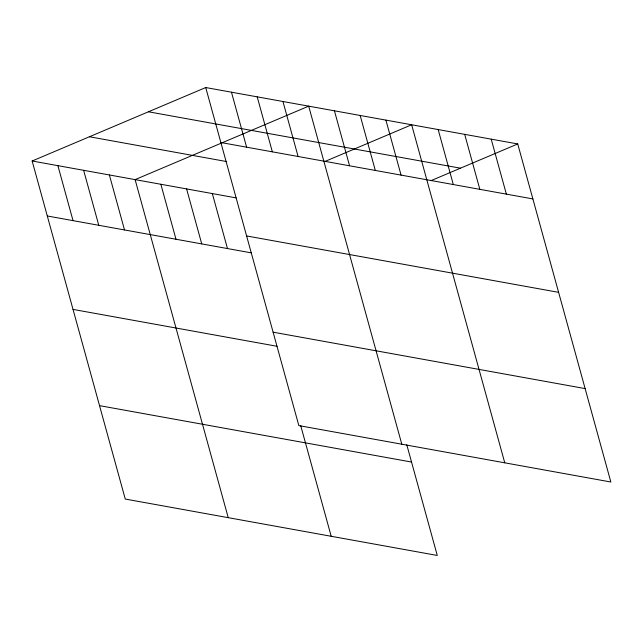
<?xml version="1.0" encoding="UTF-8"?>
<svg xmlns="http://www.w3.org/2000/svg" width="643" height="643" viewBox="0 0 643 643"><rect width="100%" height="100%" fill="white"/><g stroke="black" fill="none" stroke-linecap="round" stroke-linejoin="round"><path stroke-width="0.96" d="M406.77 444.723L437.272 555.456L125.264 499.056L32.15 160.999L205.728 87.544L517.736 143.944L610.85 482.001L298.842 425.594L205.728 87.544M324.86 161.497L411.649 124.766L504.763 462.823M430.947 180.675L517.736 143.944M148.445 111.786L460.452 168.185M220.87 142.529L532.878 198.928M89.433 136.758L226.714 161.578M32.15 160.999L236.166 197.883M246.599 235.941L558.606 292.34M47.293 215.984L251.317 252.868M273.114 332.182L585.122 388.589M73.029 309.404L277.045 346.28M99.536 405.645L411.544 462.044M491.212 139.153L506.362 194.138M464.696 134.355L479.839 189.339M438.172 129.564L453.315 184.549M385.913 120.112L401.055 175.097M360.168 115.459L375.319 170.443M334.432 110.805L349.575 165.798M401.803 444.209L308.688 106.151L135.11 179.614L228.233 517.671M282.944 101.498L298.095 156.49M257.208 96.852L272.351 151.836M231.464 92.198L246.615 147.183M300.691 425.545L331.193 536.278M212.335 193.575L227.477 248.56M186.591 188.921L201.741 243.906M160.854 184.268L175.997 239.252M109.374 174.96L124.517 229.945M83.63 170.307L98.781 225.291M57.894 165.653L73.037 220.637"/></g></svg>
